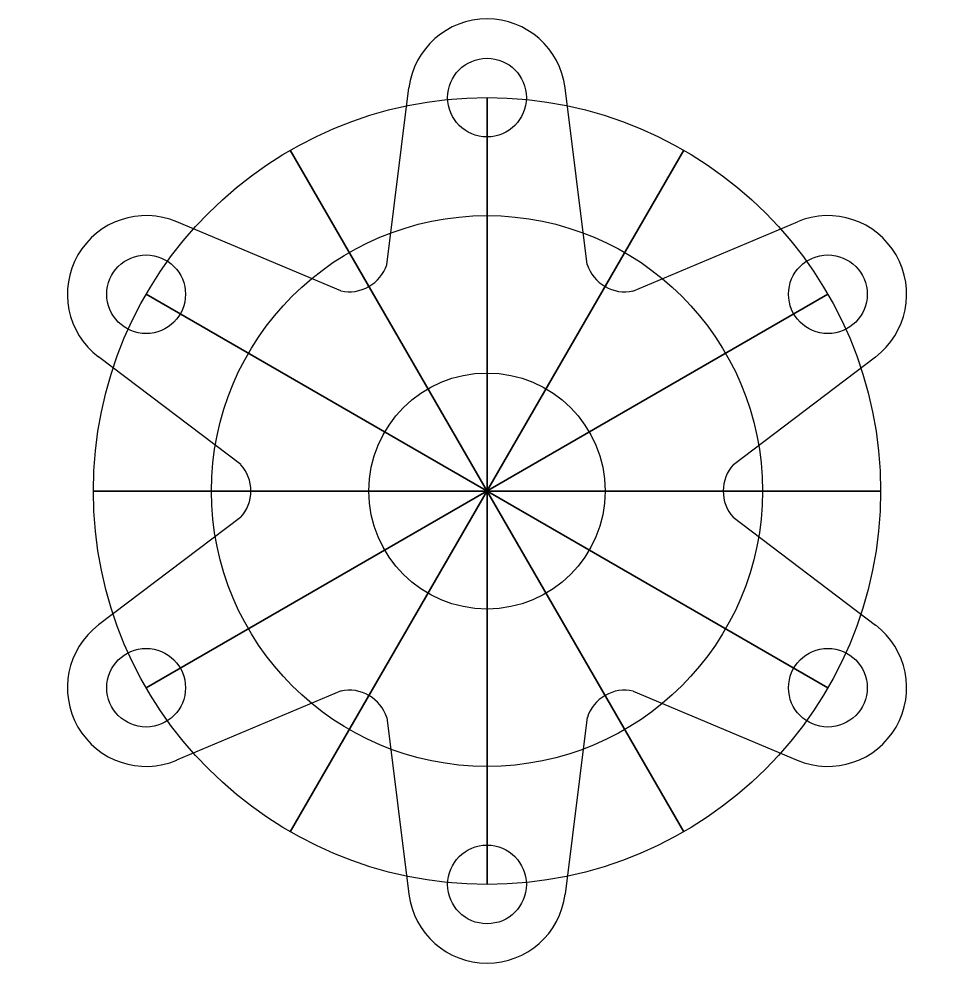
# Model space of a CAD drawing. Header units: millimetres. Extents: x 125 to 2789, y -715 to 698.
# Drawn here: x 1599 to 2789, y -715 to 485 of the extents above; entities that cross this region are included whole.
import ezdxf

# ---------------------------------------------------------------- set-up
doc = ezdxf.new("R2010")
doc.units = ezdxf.units.MM
doc.layers.add('asse di simmetria', color=10, linetype='Continuous')
doc.layers.add('flangia', color=104, linetype='Continuous')

# ---------------------------------------------------------------- blocks, each defined once
blk = doc.blocks.new('*U1')
blk.add_line((0, 1000), (0, 0))
blk = doc.blocks.new('*U2')
at = {"layer": 'asse di simmetria', "color": 0, "linetype": 'ByBlock', "lineweight": -2, "transparency": 16777216}
blk.add_blockref('*U1', (2194, -615.2), dxfattribs=at)
for p, rotation in [((2194, 384.8), 180), ((2444, -548.2), 30), ((2444, 317.8), 150), ((1944, 317.8), 210.0000000000001), ((1944, -548.2), 329.9999999999999), ((2627, -365.2), 59.99999999999997), ((2627, 134.8), 120), ((1761, 134.8), 240), ((1761, -365.2), 299.9999999999999), ((2694, -115.2), 90), ((1694, -115.2), 270)]:
    blk.add_blockref('*U1', p, dxfattribs=dict(at, rotation=rotation))
blk = doc.blocks.new('*U3')
at = {"layer": 'flangia'}
for p, q in [((-127.4, -142.3), (-99.2, 82.6)), ((127.3, -141.9), (99.2, 82.5))]:
    blk.add_line(p, q, dxfattribs=at)
blk.add_circle((0, 70.1), 50, dxfattribs=at)
for centre, radius, start, end in [((0, 70.1), 100, 7.1383, 172.843), ((-175, -126.8), 50, 300, 341.9926), ((175, -126.8), 50, 197.5482, 240)]:
    blk.add_arc(centre, radius, start, end, dxfattribs=at)
blk = doc.blocks.new('*U4')
at = {"layer": 'flangia', "color": 0, "linetype": 'ByBlock', "lineweight": -2, "transparency": 16777216}
blk.add_blockref('*U3', (2194, 314.7), dxfattribs=at)
for p, rotation in [((1821.7, 99.8), 60.00000000000001), ((2566.3, 99.8), 299.9999999999999), ((1821.7, -330.1), 120), ((2566.3, -330.1), 240), ((2194, -545.1), 180)]:
    blk.add_blockref('*U3', p, dxfattribs=dict(at, rotation=rotation))

msp = doc.modelspace()

# ---------------------------------------------------------------- linework, layer by layer
at = {"layer": 'asse di simmetria'}
for radius in [500, 350]:
    msp.add_circle((2194, -115.2), radius, dxfattribs=at)
at = {"layer": 'flangia'}
msp.add_circle((2194, -115.2), 150, dxfattribs=at)

# ---------------------------------------------------------------- block references
at = {"layer": 'asse di simmetria'}
msp.add_blockref('*U2', (0, 0), dxfattribs=at)
at = {"layer": 'flangia'}
msp.add_blockref('*U4', (0, 0), dxfattribs=at)

doc.saveas('drawing.dxf')
